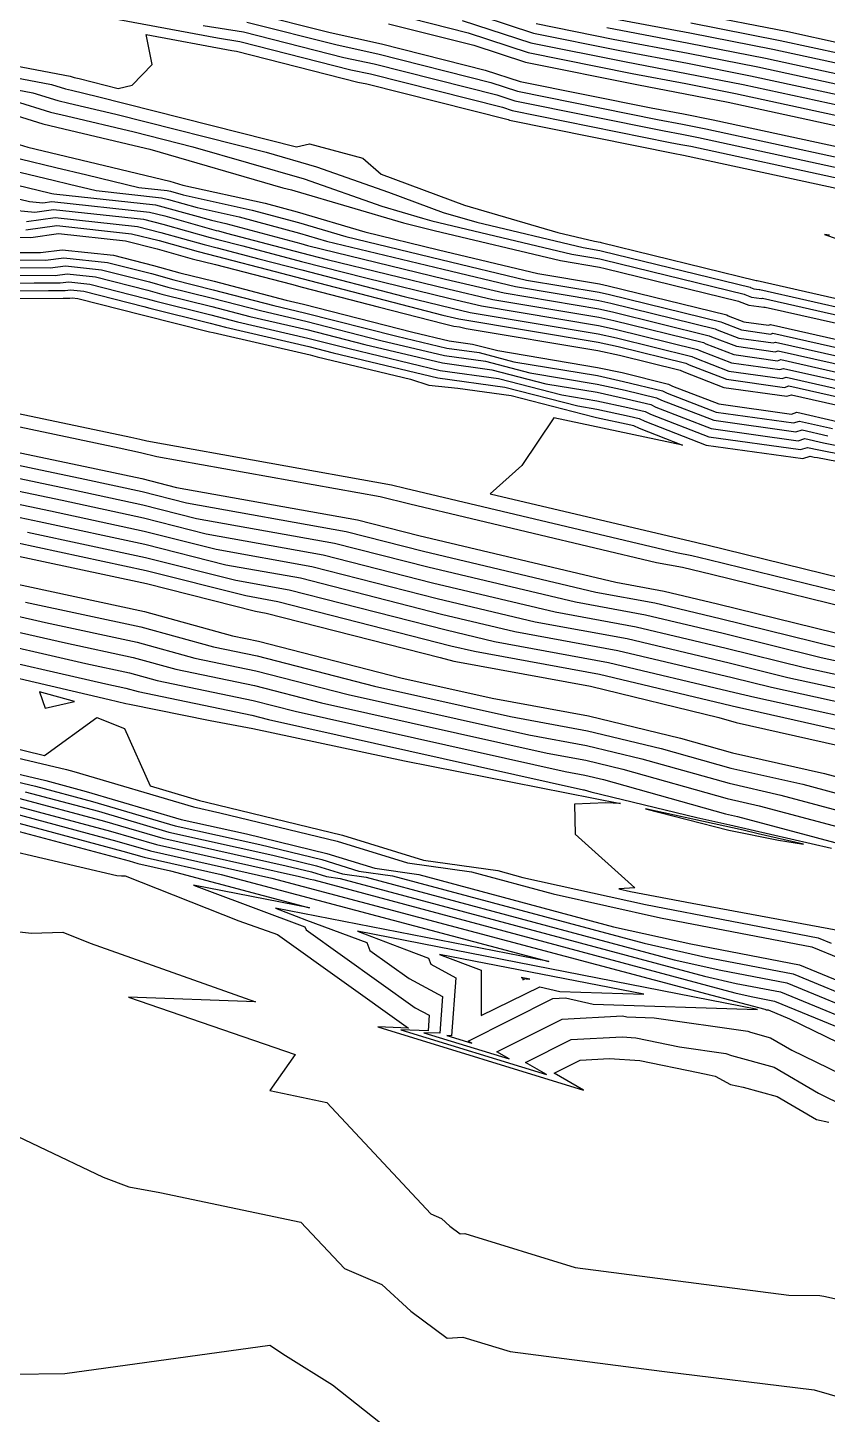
# Model space of a CAD drawing. Header units: millimetres. Extents: x 1157528 to 1158127, y 1280646 to 1281429.
# Drawn here: x 1157848.2 to 1157909, y 1280817.7 to 1280923.2 of the extents above; entities that cross this region are included whole.
import ezdxf

# ---------------------------------------------------------------- set-up
doc = ezdxf.new("R2010")
doc.units = ezdxf.units.MM
doc.layers.add('OCTUBRE', color=31, linetype='Continuous')

msp = doc.modelspace()

# ---------------------------------------------------------------- linework, layer by layer
at = {"layer": 'OCTUBRE', "flags": 128}
for points, elevation in [([(1157880.84, 1280924.74), (1157886.69, 1280922.82), (1157893.25, 1280921.5), (1157898.4, 1280920.53), (1157903.2, 1280919.58), (1157910.15, 1280918.07)], 428), ([(1157854.05, 1280924.06), (1157862.65, 1280922.46), (1157864.35, 1280922.18), (1157872.8, 1280920.04), (1157874.29, 1280919.72), (1157884.32, 1280917.18), (1157885.07, 1280916.94), (1157897.1, 1280914.51), (1157897.91, 1280914.36), (1157898.67, 1280914.21), (1157910.09, 1280911.73)], 432), ([(1157864.88, 1280923.66), (1157871.75, 1280921.92), (1157874.84, 1280921.25), (1157883.45, 1280919.07), (1157885.47, 1280918.41), (1157896.13, 1280916.26), (1157898.03, 1280915.9), (1157899.8, 1280915.55), (1157910.1, 1280913.31)], 431), ([(1157865.15, 1280924.4), (1157871.22, 1280922.86), (1157875.12, 1280922.01), (1157883.02, 1280920.01), (1157885.68, 1280919.14), (1157895.65, 1280917.13), (1157898.1, 1280916.67), (1157900.37, 1280916.22), (1157910.11, 1280914.11)], 430.5), ([(1157875.67, 1280923.54), (1157882.14, 1280921.9), (1157886.08, 1280920.61), (1157894.69, 1280918.88), (1157898.22, 1280918.21), (1157901.5, 1280917.57), (1157910.13, 1280915.69)], 429.5), ([(1157875.94, 1280924.31), (1157881.71, 1280922.85), (1157886.29, 1280921.35), (1157894.21, 1280919.75), (1157898.28, 1280918.99), (1157902.07, 1280918.24), (1157910.13, 1280916.49)], 429), ([(1157881.27, 1280923.79), (1157886.49, 1280922.09), (1157893.73, 1280920.63), (1157898.34, 1280919.76), (1157902.64, 1280918.91), (1157910.14, 1280917.28)], 428.5), ([(1157886.89, 1280923.56), (1157892.76, 1280922.37), (1157898.46, 1280921.3), (1157903.77, 1280920.25), (1157910.15, 1280918.86)], 427.5), ([(1157891.8, 1280924.12), (1157898.58, 1280922.84), (1157904.9, 1280921.59), (1157910.17, 1280920.45)], 426.5), ([(1157898.65, 1280923.61), (1157905.47, 1280922.27), (1157910.17, 1280921.24)], 426), ([(1157898.71, 1280924.38), (1157906.04, 1280922.94), (1157910.18, 1280922.04)], 425.5), ([(1157828.71, 1280922.98), (1157850.03, 1280918.91), (1157851.08, 1280918.59), (1157851.55, 1280918.48), (1157853.53, 1280918.01), (1157868.67, 1280914.18), (1157869.64, 1280914.41), (1157873.71, 1280913.31), (1157875.1, 1280912.09), (1157881.44, 1280909.73), (1157888.55, 1280907.66), (1157891.32, 1280906.99), (1157891.76, 1280906.92), (1157891.83, 1280906.9), (1157903.62, 1280904), (1157903.62, 1280904), (1157903.65, 1280903.99), (1157903.7, 1280903.99), (1157903.7, 1280903.99), (1157914.98, 1280901.44)], 433), ([(1157832.74, 1280923.11), (1157851.45, 1280919.54), (1157851.66, 1280919.48), (1157851.75, 1280919.45), (1157852.13, 1280919.36), (1157855.08, 1280918.62), (1157856.16, 1280918.86), (1157857.69, 1280920.44), (1157857.21, 1280922.72), (1157863.73, 1280921.5), (1157864.09, 1280921.44), (1157873.33, 1280919.1), (1157874.01, 1280918.96), (1157884.76, 1280916.24), (1157884.87, 1280916.2), (1157897.58, 1280913.64), (1157897.85, 1280913.59), (1157898.1, 1280913.54), (1157910.08, 1280910.94)], 432.5), ([(1157861.57, 1280923.41), (1157864.62, 1280922.92), (1157872.27, 1280920.98), (1157874.56, 1280920.48), (1157883.89, 1280918.13), (1157885.27, 1280917.67), (1157896.62, 1280915.39), (1157897.97, 1280915.13), (1157899.24, 1280914.88), (1157910.1, 1280912.52)], 431.5), ([(1157892.28, 1280923.25), (1157898.52, 1280922.07), (1157904.34, 1280920.92), (1157910.16, 1280919.66)], 427), ([(1157829.28, 1280921.97), (1157848.61, 1280918.28), (1157850.51, 1280917.7), (1157851.35, 1280917.5), (1157854.92, 1280916.65), (1157866.35, 1280913.77), (1157870.19, 1280912.66), (1157875.67, 1280910.73), (1157879.81, 1280909.18), (1157882.38, 1280908.43), (1157890.46, 1280906.5), (1157891.75, 1280906.28), (1157891.94, 1280906.24), (1157903.18, 1280903.48), (1157903.2, 1280903.47), (1157903.46, 1280903.37), (1157903.87, 1280903.31), (1157903.9, 1280903.32), (1157914.64, 1280900.89)], 433.5), ([(1157847.18, 1280917.66), (1157849.94, 1280916.81), (1157851.15, 1280916.52), (1157856.32, 1280915.3), (1157860.78, 1280914.17), (1157869.24, 1280911.73), (1157875.15, 1280909.65), (1157878.25, 1280908.73), (1157878.96, 1280908.55), (1157889.6, 1280906.01), (1157891.74, 1280905.65), (1157892.04, 1280905.58), (1157902.73, 1280902.95), (1157902.78, 1280902.93), (1157903.27, 1280902.74), (1157904.05, 1280902.63), (1157904.11, 1280902.65), (1157914.29, 1280900.35)], 434), ([(1157845.76, 1280917.03), (1157849.36, 1280915.92), (1157850.95, 1280915.54), (1157856.73, 1280914.18), (1157857.49, 1280913.99), (1157867.62, 1280911.04), (1157868.27, 1280910.9), (1157868.53, 1280910.83), (1157876.79, 1280908.38), (1157879.13, 1280907.81), (1157888.75, 1280905.51), (1157891.72, 1280905.01), (1157892.15, 1280904.92), (1157902.29, 1280902.43), (1157902.35, 1280902.4), (1157903.08, 1280902.12), (1157904.22, 1280901.96), (1157904.31, 1280901.98), (1157913.94, 1280899.81)], 434.5), ([(1157842.91, 1280915.77), (1157848.21, 1280914.15), (1157850.55, 1280913.59), (1157854.05, 1280912.76), (1157859.02, 1280911.55), (1157860.02, 1280911.25), (1157866.28, 1280909.88), (1157868.71, 1280909.22), (1157873.87, 1280907.69), (1157879.47, 1280906.33), (1157887.03, 1280904.53), (1157891.7, 1280903.74), (1157892.37, 1280903.6), (1157901.4, 1280901.38), (1157901.51, 1280901.32), (1157902.7, 1280900.86), (1157904.57, 1280900.6), (1157904.71, 1280900.65), (1157913.25, 1280898.72)], 435.5), ([(1157847.64, 1280913.26), (1157850.35, 1280912.61), (1157852.72, 1280912.05), (1157856.66, 1280911.08), (1157858.83, 1280910.85), (1157859.07, 1280910.79), (1157860.03, 1280910.52), (1157865.28, 1280909.36), (1157868.8, 1280908.42), (1157872.41, 1280907.35), (1157879.65, 1280905.59), (1157886.17, 1280904.03), (1157891.68, 1280903.11), (1157892.47, 1280902.94), (1157900.95, 1280900.85), (1157901.08, 1280900.79), (1157902.51, 1280900.24), (1157904.74, 1280899.92), (1157904.91, 1280899.98), (1157912.9, 1280898.18)], 436), ([(1157847.07, 1280912.37), (1157850.15, 1280911.63), (1157851.38, 1280911.34), (1157853.43, 1280910.84), (1157858.38, 1280910.3), (1157858.93, 1280910.16), (1157861.11, 1280909.55), (1157864.29, 1280908.85), (1157868.9, 1280907.61), (1157870.95, 1280907), (1157879.82, 1280904.85), (1157885.31, 1280903.54), (1157891.67, 1280902.47), (1157892.58, 1280902.28), (1157900.51, 1280900.33), (1157900.66, 1280900.25), (1157902.32, 1280899.61), (1157904.92, 1280899.25), (1157905.11, 1280899.31), (1157912.56, 1280897.63)], 436.5), ([(1157846.49, 1280911.48), (1157849.94, 1280910.65), (1157850.04, 1280910.63), (1157850.2, 1280910.59), (1157857.92, 1280909.75), (1157858.78, 1280909.53), (1157862.19, 1280908.58), (1157863.29, 1280908.34), (1157868.99, 1280906.81), (1157869.49, 1280906.66), (1157879.99, 1280904.11), (1157884.45, 1280903.05), (1157891.66, 1280901.84), (1157892.69, 1280901.61), (1157900.06, 1280899.8), (1157900.24, 1280899.72), (1157902.13, 1280898.99), (1157905.09, 1280898.57), (1157905.31, 1280898.65), (1157912.21, 1280897.09)], 437), ([(1157845.92, 1280910.59), (1157848.35, 1280910.01), (1157849.36, 1280909.92), (1157850.05, 1280910.01), (1157857.47, 1280909.21), (1157858.64, 1280908.91), (1157862.55, 1280907.81), (1157862.73, 1280907.77), (1157863.34, 1280907.61), (1157869.03, 1280906.11), (1157871, 1280905.6), (1157880.17, 1280903.37), (1157883.59, 1280902.55), (1157891.65, 1280901.2), (1157892.8, 1280900.95), (1157899.62, 1280899.28), (1157899.81, 1280899.18), (1157901.94, 1280898.36), (1157905.26, 1280897.89), (1157905.52, 1280897.98), (1157911.86, 1280896.54)], 437.5), ([(1157846.64, 1280909.4), (1157848.74, 1280909.2), (1157850.18, 1280909.4), (1157857.01, 1280908.66), (1157858.5, 1280908.28), (1157862.09, 1280907.28), (1157862.67, 1280907.13), (1157864.57, 1280906.63), (1157869.04, 1280905.45), (1157873.93, 1280904.19), (1157880.34, 1280902.63), (1157882.73, 1280902.06), (1157891.63, 1280900.57), (1157892.91, 1280900.29), (1157899.18, 1280898.75), (1157899.39, 1280898.65), (1157901.75, 1280897.74), (1157905.44, 1280897.22), (1157905.72, 1280897.31), (1157911.52, 1280896)], 438), ([(1157848.12, 1280908.49), (1157850.31, 1280908.79), (1157856.56, 1280908.11), (1157858.35, 1280907.65), (1157861.63, 1280906.74), (1157862.62, 1280906.49), (1157865.8, 1280905.66), (1157869.06, 1280904.8), (1157876.86, 1280902.78), (1157880.51, 1280901.89), (1157881.88, 1280901.57), (1157891.62, 1280899.93), (1157893.01, 1280899.63), (1157898.73, 1280898.22), (1157898.97, 1280898.11), (1157901.56, 1280897.11), (1157905.61, 1280896.54), (1157905.92, 1280896.64), (1157911.17, 1280895.46)], 438.5), ([(1157848.06, 1280907.86), (1157850.43, 1280908.18), (1157856.11, 1280907.56), (1157858.21, 1280907.03), (1157861.17, 1280906.2), (1157862.56, 1280905.85), (1157867.04, 1280904.68), (1157869.07, 1280904.14), (1157879.8, 1280901.37), (1157880.68, 1280901.15), (1157881.02, 1280901.07), (1157891.61, 1280899.3), (1157893.12, 1280898.97), (1157898.29, 1280897.7), (1157898.54, 1280897.57), (1157901.37, 1280896.49), (1157905.78, 1280895.86), (1157906.12, 1280895.98), (1157910.83, 1280894.91)], 439), ([(1157843.05, 1280907.3), (1157848.44, 1280907.28), (1157850.56, 1280907.57), (1157855.65, 1280907.01), (1157858.06, 1280906.4), (1157860.71, 1280905.66), (1157862.5, 1280905.21), (1157868.27, 1280903.71), (1157869.08, 1280903.49), (1157874.88, 1280901.99), (1157879.92, 1280900.7), (1157880.62, 1280900.53), (1157881.07, 1280900.47), (1157881.56, 1280900.34), (1157891.59, 1280898.66), (1157893.23, 1280898.31), (1157897.84, 1280897.17), (1157898.12, 1280897.04), (1157901.17, 1280895.86), (1157905.96, 1280895.19), (1157906.32, 1280895.31), (1157910.48, 1280894.37)], 439.5), ([(1157909.2, 1280907.45), (1157908.84, 1280907.51), (1157909.79, 1280907.18)], 432.5), ([(1157844.26, 1280906.14), (1157849.18, 1280906.12), (1157850.82, 1280906.34), (1157854.74, 1280905.92), (1157857.77, 1280905.14), (1157859.79, 1280904.58), (1157862.39, 1280903.94), (1157867.87, 1280902.5), (1157869.2, 1280902.19), (1157877.5, 1280900.07), (1157880.28, 1280899.41), (1157882.05, 1280899.16), (1157883.99, 1280898.66), (1157891.57, 1280897.39), (1157893.44, 1280896.99), (1157896.95, 1280896.12), (1157897.27, 1280895.97), (1157900.79, 1280894.61), (1157906.31, 1280893.83), (1157906.73, 1280893.97), (1157909.79, 1280893.28)], 440.5), ([(1157845.37, 1280905.56), (1157849.56, 1280905.54), (1157850.95, 1280905.73), (1157854.29, 1280905.37), (1157857.63, 1280904.52), (1157859.33, 1280904.04), (1157862.33, 1280903.3), (1157866.94, 1280902.09), (1157869.28, 1280901.55), (1157876.29, 1280899.76), (1157880.1, 1280898.85), (1157882.55, 1280898.51), (1157885.2, 1280897.82), (1157891.55, 1280896.76), (1157893.55, 1280896.32), (1157896.51, 1280895.6), (1157896.85, 1280895.43), (1157900.6, 1280893.98), (1157906.48, 1280893.16), (1157906.93, 1280893.3), (1157909.44, 1280892.74)], 441), ([(1157846.47, 1280904.98), (1157849.93, 1280904.97), (1157851.08, 1280905.12), (1157853.83, 1280904.82), (1157857.48, 1280903.89), (1157858.87, 1280903.5), (1157862.27, 1280902.66), (1157866.02, 1280901.68), (1157869.36, 1280900.91), (1157875.08, 1280899.44), (1157879.93, 1280898.29), (1157883.04, 1280897.85), (1157886.42, 1280896.98), (1157891.54, 1280896.12), (1157893.66, 1280895.66), (1157896.06, 1280895.07), (1157896.43, 1280894.9), (1157900.41, 1280893.36), (1157906.65, 1280892.48), (1157907.13, 1280892.64), (1157909.09, 1280892.19)], 441.5), ([(1157847.58, 1280904.4), (1157850.3, 1280904.39), (1157851.21, 1280904.51), (1157853.38, 1280904.28), (1157857.34, 1280903.26), (1157858.41, 1280902.96), (1157862.21, 1280902.02), (1157865.1, 1280901.27), (1157869.44, 1280900.26), (1157873.87, 1280899.13), (1157879.76, 1280897.73), (1157883.53, 1280897.2), (1157887.63, 1280896.14), (1157891.53, 1280895.49), (1157893.77, 1280895), (1157895.62, 1280894.55), (1157896, 1280894.36), (1157900.22, 1280892.73), (1157906.83, 1280891.8), (1157907.33, 1280891.97), (1157908.75, 1280891.65), (1157909.78, 1280891.45)], 442), ([(1157839.29, 1280903.79), (1157848.69, 1280903.82), (1157850.68, 1280903.81), (1157851.34, 1280903.9), (1157852.93, 1280903.73), (1157857.19, 1280902.64), (1157857.95, 1280902.42), (1157862.15, 1280901.38), (1157864.18, 1280900.85), (1157869.53, 1280899.62), (1157872.66, 1280898.82), (1157879.58, 1280897.16), (1157884.02, 1280896.54), (1157888.84, 1280895.3), (1157891.51, 1280894.85), (1157893.88, 1280894.34), (1157895.18, 1280894.02), (1157895.58, 1280893.82), (1157900.03, 1280892.11), (1157907, 1280891.13), (1157907.53, 1280891.3), (1157908.4, 1280891.11), (1157909.03, 1280890.99), (1157927.96, 1280887.34)], 442.5), ([(1157838.23, 1280902.62), (1157850.9, 1280902.65), (1157851.42, 1280902.65), (1157851.6, 1280902.68), (1157852.02, 1280902.63), (1157856.91, 1280901.38), (1157857.03, 1280901.35), (1157862.04, 1280900.1), (1157862.33, 1280900.03), (1157869.69, 1280898.33), (1157870.24, 1280898.19), (1157877.34, 1280896.49), (1157878.73, 1280896.04), (1157880.94, 1280895.8), (1157885, 1280895.24), (1157891.27, 1280893.62), (1157891.49, 1280893.58), (1157894.09, 1280893.02), (1157894.29, 1280892.97), (1157894.73, 1280892.75), (1157898.03, 1280891.48), (1157888.24, 1280893.56), (1157885.81, 1280889.92), (1157883.39, 1280887.77), (1157899.12, 1280884.05), (1157899.43, 1280883.99), (1157899.78, 1280883.9), (1157916.18, 1280879.88)], 443.5), ([(1157838.76, 1280903.21), (1157849.79, 1280903.24), (1157851.05, 1280903.23), (1157851.47, 1280903.29), (1157852.47, 1280903.18), (1157857.05, 1280902.01), (1157857.49, 1280901.89), (1157862.1, 1280900.74), (1157863.25, 1280900.44), (1157869.61, 1280898.97), (1157871.45, 1280898.5), (1157879.41, 1280896.6), (1157884.51, 1280895.89), (1157890.06, 1280894.46), (1157891.5, 1280894.22), (1157893.98, 1280893.68), (1157894.73, 1280893.5), (1157895.16, 1280893.29), (1157899.84, 1280891.48), (1157907.17, 1280890.45), (1157907.73, 1280890.63), (1157908.05, 1280890.56), (1157908.29, 1280890.52), (1157922.36, 1280887.81)], 443), ([(1157836.54, 1280896.18), (1157856.05, 1280892.07), (1157856.74, 1280891.92), (1157857.27, 1280891.79), (1157875.9, 1280888.46), (1157876.92, 1280888.19), (1157897.58, 1280883.29), (1157898.73, 1280883.08), (1157900.01, 1280882.78), (1157914.92, 1280879.12)], 444), ([(1157837.26, 1280895.05), (1157855.18, 1280891.27), (1157856.79, 1280890.92), (1157858.03, 1280890.61), (1157875.03, 1280887.57), (1157877.27, 1280887), (1157896.04, 1280882.54), (1157898.03, 1280882.18), (1157900.23, 1280881.65), (1157913.65, 1280878.36)], 444.5), ([(1157838.7, 1280892.77), (1157853.43, 1280889.67), (1157856.88, 1280888.92), (1157859.53, 1280888.25), (1157873.3, 1280885.79), (1157877.96, 1280884.6), (1157892.96, 1280881.04), (1157896.62, 1280880.37), (1157900.68, 1280879.4), (1157911.12, 1280876.84)], 445.5), ([(1157839.42, 1280891.64), (1157852.56, 1280888.87), (1157856.93, 1280887.93), (1157860.28, 1280887.08), (1157872.43, 1280884.91), (1157878.31, 1280883.4), (1157891.43, 1280880.29), (1157895.92, 1280879.46), (1157900.9, 1280878.28), (1157909.85, 1280876.08)], 446), ([(1157840.14, 1280890.5), (1157851.69, 1280888.07), (1157856.98, 1280886.93), (1157861.04, 1280885.9), (1157871.56, 1280884.02), (1157878.65, 1280882.2), (1157889.89, 1280879.54), (1157895.22, 1280878.56), (1157901.12, 1280877.15), (1157908.58, 1280875.32), (1157915.72, 1280873.76)], 446.5), ([(1157840.86, 1280889.37), (1157850.82, 1280887.27), (1157857.02, 1280885.93), (1157861.79, 1280884.72), (1157870.7, 1280883.13), (1157879, 1280881), (1157888.35, 1280878.79), (1157894.51, 1280877.65), (1157901.35, 1280876.03), (1157907.32, 1280874.56), (1157915.5, 1280872.77)], 447), ([(1157841.58, 1280888.23), (1157849.94, 1280886.46), (1157857.07, 1280884.93), (1157862.54, 1280883.55), (1157869.83, 1280882.24), (1157879.35, 1280879.8), (1157886.81, 1280878.03), (1157893.81, 1280876.75), (1157901.57, 1280874.9), (1157906.05, 1280873.8), (1157915.29, 1280871.78)], 447.5), ([(1157842.3, 1280887.09), (1157849.07, 1280885.66), (1157857.12, 1280883.93), (1157863.29, 1280882.37), (1157868.96, 1280881.36), (1157879.69, 1280878.61), (1157885.27, 1280877.28), (1157893.11, 1280875.84), (1157901.8, 1280873.78), (1157904.79, 1280873.04), (1157915.08, 1280870.79)], 448), ([(1157848.2, 1280884.86), (1157857.16, 1280882.93), (1157864.05, 1280881.19), (1157868.1, 1280880.47), (1157880.04, 1280877.41), (1157883.73, 1280876.53), (1157892.4, 1280874.94), (1157902.02, 1280872.65), (1157903.52, 1280872.28), (1157914.87, 1280869.8)], 448.5), ([(1157847.32, 1280884.06), (1157857.21, 1280881.94), (1157864.8, 1280880.02), (1157867.23, 1280879.58), (1157880.39, 1280876.21), (1157882.19, 1280875.78), (1157891.7, 1280874.03), (1157902.24, 1280871.52), (1157902.25, 1280871.52), (1157902.37, 1280871.5), (1157913.82, 1280868.91)], 449), ([(1157846.45, 1280883.26), (1157857.26, 1280880.94), (1157865.55, 1280878.84), (1157866.36, 1280878.69), (1157879.58, 1280875.31), (1157880.64, 1280875.03), (1157880.78, 1280875), (1157891.02, 1280873.12), (1157900.79, 1280870.74), (1157902.11, 1280870.37), (1157912.16, 1280868.1)], 449.5), ([(1157846.5, 1280881.09), (1157857.1, 1280878.82), (1157863.78, 1280876.97), (1157865.78, 1280876.56), (1157876.61, 1280873.76), (1157883.55, 1280872.21), (1157890.88, 1280870.87), (1157897.87, 1280869.16), (1157901.84, 1280868.05), (1157908.84, 1280866.47), (1157914.49, 1280864.96)], 450.5), ([(1157844.46, 1280879.15), (1157849.56, 1280877.97), (1157856.53, 1280876.48), (1157860.92, 1280875.26), (1157865.57, 1280874.3), (1157872.58, 1280872.49), (1157886.33, 1280869.43), (1157890.73, 1280868.62), (1157894.94, 1280867.59), (1157901.57, 1280865.74), (1157905.52, 1280864.84), (1157914.33, 1280862.48)], 451.5), ([(1157848.03, 1280879.53), (1157856.82, 1280877.65), (1157862.35, 1280876.12), (1157865.68, 1280875.43), (1157874.59, 1280873.13), (1157884.94, 1280870.82), (1157890.8, 1280869.74), (1157896.4, 1280868.38), (1157901.7, 1280866.9), (1157907.18, 1280865.66), (1157914.41, 1280863.72)], 451), ([(1157844.14, 1280878.01), (1157851.09, 1280876.42), (1157856.24, 1280875.31), (1157859.49, 1280874.41), (1157865.47, 1280873.17), (1157870.57, 1280871.85), (1157887.72, 1280868.03), (1157890.66, 1280867.49), (1157893.48, 1280866.8), (1157901.43, 1280864.58), (1157903.86, 1280864.03), (1157914.25, 1280861.25)], 452), ([(1157843.81, 1280876.88), (1157852.62, 1280874.86), (1157855.95, 1280874.14), (1157858.06, 1280873.56), (1157865.37, 1280872.04), (1157868.55, 1280871.22), (1157889.1, 1280866.64), (1157890.59, 1280866.36), (1157892.02, 1280866.02), (1157901.3, 1280863.42), (1157902.2, 1280863.22), (1157914.17, 1280860.01)], 452.5), ([(1157843.49, 1280875.74), (1157854.15, 1280873.3), (1157855.67, 1280872.97), (1157856.62, 1280872.71), (1157865.27, 1280870.91), (1157866.54, 1280870.58), (1157890.49, 1280865.24), (1157890.52, 1280865.24), (1157890.55, 1280865.23), (1157891.06, 1280865.09), (1157899.12, 1280863.13), (1157901.63, 1280862.57), (1157909.37, 1280860.79)], 453), ([(1157844.32, 1280874.48), (1157854.41, 1280872.12), (1157855.67, 1280871.8), (1157855.96, 1280871.75), (1157862.09, 1280870.51), (1157865.35, 1280869.9), (1157876.88, 1280867.45), (1157893.31, 1280864.19), (1157892.2, 1280864.25), (1157889.82, 1280864.16), (1157889.87, 1280861.86), (1157894.4, 1280857.78), (1157893.19, 1280857.71), (1157894.06, 1280857.51), (1157898.75, 1280856.61), (1157909.84, 1280854.55)], 453.5), ([(1157833.34, 1280871.01), (1157851.16, 1280866.78), (1157851.73, 1280866.63), (1157860.83, 1280863.95), (1157862.83, 1280863.5), (1157871.76, 1280861.33), (1157877.1, 1280859.69), (1157881.97, 1280858.99), (1157888.19, 1280857.32), (1157896.36, 1280855.51), (1157907.87, 1280853.29), (1157909.96, 1280852.43)], 454.5), ([(1157840.27, 1280870.11), (1157849.5, 1280867.84), (1157853.47, 1280870.75), (1157855.58, 1280869.9), (1157857.52, 1280865.54), (1157861.29, 1280864.43), (1157861.82, 1280864.31), (1157872.16, 1280861.8), (1157878.33, 1280859.9), (1157883.97, 1280859.09), (1157885.89, 1280858.58), (1157895.21, 1280856.51), (1157908.35, 1280853.98), (1157909.33, 1280853.57)], 454), ([(1157835.49, 1280869.28), (1157849.59, 1280865.94), (1157852.66, 1280865.12), (1157859.89, 1280862.99), (1157864.85, 1280861.88), (1157870.97, 1280860.4), (1157874.63, 1280859.27), (1157877.97, 1280858.79), (1157892.79, 1280854.81), (1157898.66, 1280853.51), (1157906.92, 1280851.92), (1157911.23, 1280850.15)], 455.5), ([(1157836.57, 1280868.42), (1157848.8, 1280865.52), (1157853.13, 1280864.36), (1157859.42, 1280862.51), (1157865.86, 1280861.07), (1157870.58, 1280859.93), (1157873.4, 1280859.06), (1157875.97, 1280858.69), (1157895.1, 1280853.56), (1157899.81, 1280852.51), (1157906.44, 1280851.23), (1157911.86, 1280849)], 456), ([(1157847.24, 1280864.68), (1157854.06, 1280862.85), (1157858.48, 1280861.55), (1157867.88, 1280859.45), (1157869.79, 1280858.99), (1157870.93, 1280858.64), (1157871.97, 1280858.49), (1157899.7, 1280851.05), (1157902.1, 1280850.51), (1157905.49, 1280849.86), (1157913.12, 1280846.72)], 457), ([(1157848.02, 1280865.1), (1157853.59, 1280863.61), (1157858.95, 1280862.03), (1157866.87, 1280860.26), (1157870.18, 1280859.46), (1157872.16, 1280858.85), (1157873.97, 1280858.59), (1157897.4, 1280852.3), (1157900.95, 1280851.51), (1157905.97, 1280850.55), (1157912.49, 1280847.86)], 456.5), ([(1157844.88, 1280863.41), (1157855.45, 1280860.58), (1157857.07, 1280860.11), (1157862.93, 1280858.8), (1157887.87, 1280852.17), (1157867.06, 1280856.23), (1157869.43, 1280855.33), (1157874, 1280853.63), (1157874.23, 1280853.02), (1157877.22, 1280850.88), (1157879.77, 1280849.51), (1157879.57, 1280846.72), (1157878.35, 1280846.76), (1157884.83, 1280844.77), (1157883.9, 1280845.3), (1157888.86, 1280847.8), (1157893.47, 1280848.04), (1157893.78, 1280847.97), (1157895.87, 1280847.9), (1157902.99, 1280846.88), (1157903.19, 1280846.8), (1157904.73, 1280846.38), (1157906.35, 1280845.44), (1157911.93, 1280842.72)], 458.5), ([(1157845.67, 1280863.84), (1157854.99, 1280861.34), (1157857.54, 1280860.59), (1157866.78, 1280858.53), (1157900.25, 1280849.62), (1157904.3, 1280848.54), (1157904.4, 1280848.51), (1157904.54, 1280848.49), (1157906.16, 1280847.82), (1157913.47, 1280844.26)], 458), ([(1157846.45, 1280864.26), (1157854.52, 1280862.09), (1157858.01, 1280861.07), (1157868.89, 1280858.64), (1157869.4, 1280858.52), (1157869.7, 1280858.43), (1157869.97, 1280858.39), (1157902, 1280849.79), (1157903.25, 1280849.51), (1157905.02, 1280849.17), (1157913.76, 1280845.58)], 457.5), ([(1157844.1, 1280862.99), (1157855.92, 1280859.83), (1157856.6, 1280859.63), (1157859.08, 1280859.07), (1157869.64, 1280856.26), (1157860.83, 1280857.99), (1157861.83, 1280857.6), (1157869.3, 1280854.81), (1157869.4, 1280854.58), (1157877.68, 1280848.66), (1157878.75, 1280848.08), (1157878.67, 1280846.9), (1157876.59, 1280846.98), (1157887.67, 1280843.58), (1157886.08, 1280844.49), (1157889.56, 1280846.24), (1157893.43, 1280846.44), (1157894.48, 1280846.37), (1157897.81, 1280845.69), (1157901.33, 1280845.18), (1157901.75, 1280845.03), (1157904.99, 1280844.14), (1157908.37, 1280842.16), (1157910.39, 1280841.18)], 459), ([(1157843.7, 1280861.37), (1157854.99, 1280858.73), (1157855.34, 1280858.69), (1157855.63, 1280858.7), (1157864.27, 1280855.28), (1157867.21, 1280854.22), (1157877.18, 1280847.11), (1157874.84, 1280847.2), (1157890.5, 1280842.39), (1157888.26, 1280843.68), (1157890.25, 1280844.68), (1157892.47, 1280844.79), (1157894.79, 1280844.64), (1157899.23, 1280843.73), (1157900.06, 1280843.56), (1157900.5, 1280843.44), (1157901.67, 1280842.81), (1157902.65, 1280842.61), (1157905.24, 1280841.9), (1157908.22, 1280840.16), (1157909.16, 1280839.96)], 459.5), ([(1157845.46, 1280854.66), (1157848.49, 1280854.33), (1157850.88, 1280854.4), (1157852.95, 1280853.58), (1157865.53, 1280849.1), (1157855.89, 1280849.46), (1157868.55, 1280845.09), (1157866.64, 1280842.35), (1157870.96, 1280841.45), (1157878.88, 1280832.97), (1157879.69, 1280832.62), (1157880.32, 1280832.04), (1157881.12, 1280831.45), (1157881.46, 1280831.47), (1157889.85, 1280828.9), (1157906.11, 1280826.79), (1157908.47, 1280826.77), (1157908.77, 1280826.7), (1157922.22, 1280823.74)], 460.5), ([(1157844.14, 1280840.42), (1157853.96, 1280835.77), (1157855.9, 1280835.04), (1157858.25, 1280834.6), (1157869, 1280832.35), (1157872.31, 1280828.82), (1157875.14, 1280827.6), (1157877.35, 1280825.58), (1157880.13, 1280823.51), (1157881.31, 1280823.59), (1157884.91, 1280822.49), (1157896.46, 1280820.99), (1157908.05, 1280819.58), (1157911.29, 1280818.63), (1157914.88, 1280817.95), (1157920.24, 1280817.04)], 461), ([(1157834.45, 1280817.26), (1157838.09, 1280821.76), (1157843.3, 1280821.84), (1157847.05, 1280820.78), (1157851.03, 1280820.83), (1157866.63, 1280822.98), (1157867.83, 1280822.19), (1157871.4, 1280819.95), (1157876.28, 1280816.1)], 461.5)]:
    msp.add_lwpolyline(points, dxfattribs=dict(at, elevation=elevation))
for points, elevation in [([(1157849.55, 1280871.45), (1157851.78, 1280871.96), (1157849.1, 1280872.7), (1157849.55, 1280871.45)], 454), ([(1157905.34, 1280861.42), (1157907.23, 1280861.1), (1157903.78, 1280861.9), (1157902.64, 1280862.16), (1157895.2, 1280863.8), (1157901.55, 1280862.18), (1157905.34, 1280861.42)], 453.5), ([(1157880.78, 1280850.94), (1157880.46, 1280846.53), (1157880.11, 1280846.54), (1157881.99, 1280845.96), (1157881.72, 1280846.12), (1157888.17, 1280849.36), (1157889.12, 1280849.41), (1157891.24, 1280848.93), (1157903.74, 1280848.53), (1157873.29, 1280854.48), (1157877.03, 1280853.06), (1157878.69, 1280852.44), (1157878.87, 1280851.97), (1157880.78, 1280850.94)], 458), ([(1157887.18, 1280850.24), (1157888.69, 1280849.89), (1157895.08, 1280849.69), (1157879.53, 1280852.72), (1157882.72, 1280851.51), (1157882.71, 1280848.06), (1157887.18, 1280850.24)], 457.5), ([(1157886.08, 1280850.87), (1157886.14, 1280850.85), (1157886.41, 1280850.84), (1157885.76, 1280850.97), (1157885.89, 1280850.92), (1157885.89, 1280850.77), (1157886.08, 1280850.87)], 457)]:
    msp.add_lwpolyline(points, close=True, dxfattribs=dict(at, elevation=elevation))

doc.saveas('drawing.dxf')
